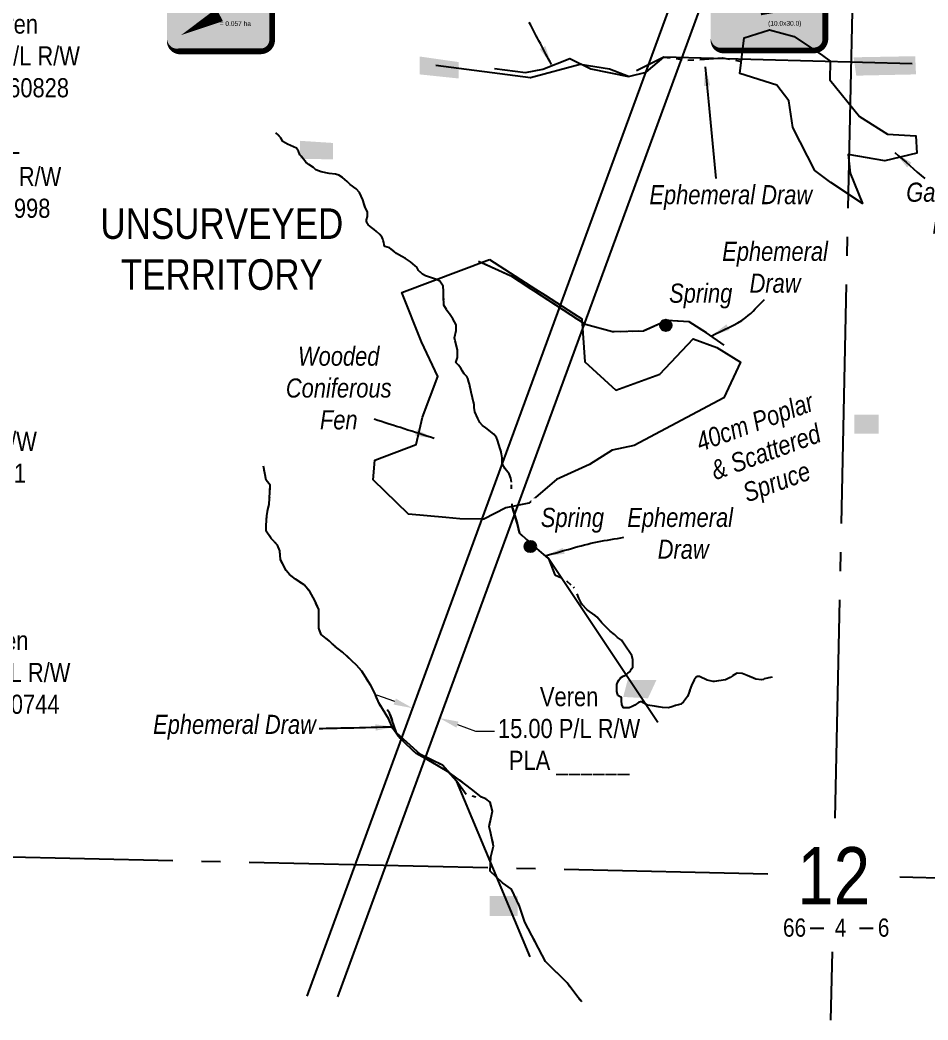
# Model space of a CAD drawing. Extents: x 399452 to 415540, y 6060435 to 6067869.
# Drawn here: x 405098 to 405573, y 6062086 to 6062610 of the extents above; entities that cross this region are included whole.
import ezdxf
from ezdxf.enums import TextEntityAlignment as Align

# ---------------------------------------------------------------- set-up
doc = ezdxf.new("R2018")
doc.units = 0
doc.header["$LTSCALE"] = 5
doc.header["$PDSIZE"] = 0.5
for name, pattern in [('foc-QUARTERLINE', [33, 25, -3, 2, -3]), ('foc-TOPO-ephemeral', [6.25, 3.125, -0.625, 0.625, -0.625, 0.625, -0.625]), ('foc-WHEELTRACKS', [2, 0.4, -1.6])]:
    doc.linetypes.add(name, pattern=pattern)
doc.layers.get('Defpoints').update_dxf_attribs({"color": 9})
for name, color, linetype in [('10', 1, 'Continuous'), ('9', 3, 'Continuous'), ('AS-UNDERLAY-H', 141, 'Continuous'), ('C-RW', 13, 'Continuous'), ('L-QSEC', 8, 'foc-QUARTERLINE'), ('L-SECLBL', 7, 'Continuous'), ('L-UNS-T', 3, 'Continuous'), ('P-TEMP-BLOCKS', 250, 'Continuous'), ('T-BUSH-T', 110, 'Continuous'), ('T-CREEK', 160, 'Continuous'), ('T-DRAW', 143, 'foc-TOPO-ephemeral'), ('T-WATER', 160, 'Continuous'), ('T-WATER-P3', 160, 'foc-WHEELTRACKS'), ('T-WATER-T', 170, 'Continuous'), ('WETLAND', 143, 'Continuous'), ('WETLAND-T', 146, 'Continuous')]:
    doc.layers.add(name, color=color, linetype=linetype)
doc.layers.add('C-RW-T', color=13, linetype='Continuous', lineweight=9)
doc.layers.add('F-RW-T', color=190, linetype='Continuous', lineweight=9)
doc.styles.add('80CG', font='ARIALN.TTF', dxfattribs={"height": 10})
doc.styles.add('80L', font='ARIALN.TTF', dxfattribs={"height": 10})
doc.styles.add('80LS', font='ARIALNI.TTF', dxfattribs={"height": 10})
doc.styles.add('foc-LtypeFont', font='ARIALN.TTF', dxfattribs={"height": 7.35})
doc.styles.add('SIMPLEX', font='ARIALN.TTF')
doc.styles.get("Standard").update_dxf_attribs({"font": 'ARIALN.TTF'})
doc.linetypes.add('foc-TOPO-flowdirection-NOLINE', pattern='A,0,[">",foc-LtypeFont,S=0.3,R=0,X=0,Y=-0.945],-20,[">",foc-LtypeFont,S=0.3,R=0,X=0,Y=-0.945],0', length=20)
doc.dimstyles.new('Compass 5 000', dxfattribs={"dimscale": 5, "dimtxt": 9, "dimasz": 2, "dimexe": 0.2, "dimexo": 0.0625, "dimgap": 0.5, "dimtad": 0, "dimtih": 1, "dimtoh": 1, "dimzin": 0, "dimdsep": 46, "dimtxsty": '80CG', "dimcen": 0.1, "dimse1": 1, "dimse2": 1, "dimclrd": 256, "dimclrt": 256, "dimaunit": 1, "dimadec": 4, "dimazin": 0, "dimtfac": 0.06, "dimtofl": 0, "dimtmove": 0, "dimatfit": 1, "dimfxl": 0.2, "dimtolj": 1, "dimtzin": 0, "dimlwd": -1, "dimarcsym": 0})

# ---------------------------------------------------------------- blocks, each defined once
blk = doc.blocks.new('L-SECLBL')
at = {"layer": '9', "color": 7}
for p, q in [((-5.08, -27.83), (-12.29, -27.83)), ((20.7, -27.83), (13.5, -27.83))]:
    blk.add_line(p, q, dxfattribs=at)
at = {"layer": '10', "color": 2, "style": 'SIMPLEX'}
blk.add_attdef('SEC', text='', height=30, dxfattribs=at).set_placement((0, 0), align=Align.MIDDLE)
at = {"layer": '10', "color": 5, "style": '80L'}
blk.add_attdef('TWP', text='', height=9.5, dxfattribs=at).set_placement((-14.43, -27.37), align=Align.MIDDLE_RIGHT)
blk.add_attdef('RGE', text='', height=9.5, dxfattribs=at).set_placement((3.62, -27.37), align=Align.MIDDLE_CENTER)
blk.add_attdef('MER', text='', height=9.5, dxfattribs=at).set_placement((23.17, -27.37), align=Align.MIDDLE_LEFT)
blk = doc.blocks.new('*D67')
at = {"layer": 'C-RW-T', "transparency": 16777216}
for p, q in [((404967.42, 6062611.4), (404957.79, 6062614.07)), ((405005.98, 6062600.72), (405042.14, 6062590.7)), ((405042.14, 6062590.7), (405052.14, 6062590.7))]:
    blk.add_line(p, q, dxfattribs=at)
for points in [[(404967.87, 6062613), (404966.98, 6062609.79), (404977.06, 6062608.73)], [(405006.42, 6062602.32), (405005.53, 6062599.11), (404996.34, 6062603.39)]]:
    blk.add_solid(points, dxfattribs=at)
at = {"layer": 'Defpoints', "color": 0, "transparency": 16777216}
for p in [(405013.55, 6062740.43), (405032.83, 6062735.09), (404996.34, 6062603.39)]:
    blk.add_point(p, dxfattribs=at)
at = {"layer": 'C-RW-T', "transparency": 16777216, "insert": (405091.68, 6062590.7), "char_height": 10, "attachment_point": 5, "style": '80CG'}
blk.add_mtext('\\A1;Veren\\P20.00 P/L R/W\\PPLA 160828', dxfattribs=at)
blk = doc.blocks.new('*D83')
at = {"layer": 'C-RW-T', "transparency": 16777216}
for p, q in [((405293.81, 6062252.77), (405284.43, 6062256.22)), ((405326.67, 6062240.72), (405336.06, 6062237.27)), ((405336.06, 6062237.27), (405346.06, 6062237.27))]:
    blk.add_line(p, q, dxfattribs=at)
for points in [[(405294.39, 6062254.34), (405293.24, 6062251.21), (405303.2, 6062249.33)], [(405327.24, 6062242.28), (405326.09, 6062239.16), (405317.28, 6062244.16)]]:
    blk.add_solid(points, dxfattribs=at)
at = {"layer": 'Defpoints', "color": 0, "transparency": 16777216}
for p in [(405321.81, 6062300.04), (405335.89, 6062294.88), (405317.28, 6062244.16)]:
    blk.add_point(p, dxfattribs=at)
at = {"layer": 'C-RW-T', "transparency": 16777216, "insert": (405385.14, 6062237.27), "char_height": 10, "attachment_point": 5, "style": '80CG'}
blk.add_mtext('\\A1;Veren\\P15.00 P/L R/W\\PPLA ______', dxfattribs=at)
blk = doc.blocks.new('*D99')
at = {"layer": 'Defpoints', "color": 0, "transparency": 16777216}
for p in [(404993.83, 6062538.18), (405013.09, 6062532.84), (405013.13, 6062532.96)]:
    blk.add_point(p, dxfattribs=at)
at = {"layer": 'F-RW-T', "transparency": 16777216}
for p, q in [((404984.22, 6062540.97), (404974.59, 6062543.64)), ((405022.76, 6062530.29), (405032.4, 6062527.62)), ((405032.4, 6062527.62), (405042.4, 6062527.62))]:
    blk.add_line(p, q, dxfattribs=at)
for points in [[(404984.67, 6062542.58), (404983.78, 6062539.36), (404993.86, 6062538.3)], [(405023.21, 6062531.9), (405022.32, 6062528.69), (405013.13, 6062532.96)]]:
    blk.add_solid(points, dxfattribs=at)
at = {"layer": 'F-RW-T', "transparency": 16777216, "insert": (405081.94, 6062527.62), "char_height": 10, "attachment_point": 5, "style": '80CG'}
blk.add_mtext('\\A1;CNRL\\P20.00 P/L R/W\\PPLA 240998', dxfattribs=at)
blk = doc.blocks.new('*D101')
at = {"layer": 'C-RW-T', "transparency": 16777216}
for p, q in [((404961.02, 6062376.5), (405029.6, 6062388.94)), ((404921.68, 6062369.37), (404911.84, 6062367.59))]:
    blk.add_line(p, q, dxfattribs=at)
for points in [[(404960.72, 6062378.14), (404961.32, 6062374.86), (404951.18, 6062374.72)], [(404921.38, 6062371.01), (404921.98, 6062367.73), (404931.52, 6062371.16)]]:
    blk.add_solid(points, dxfattribs=at)
at = {"layer": 'Defpoints', "color": 0, "transparency": 16777216}
for p in [(404951.18, 6062374.72), (404966.71, 6062289.04), (404947.05, 6062285.47)]:
    blk.add_point(p, dxfattribs=at)
at = {"layer": 'C-RW-T', "transparency": 16777216, "insert": (405069.14, 6062388.94), "char_height": 10, "attachment_point": 5, "style": '80CG'}
blk.add_mtext('\\A1;Veren\\P20.00 P/L R/W\\PPLA 170041', dxfattribs=at)
blk = doc.blocks.new('*D121')
at = {"layer": 'C-RW', "transparency": 16777216}
for p, q in [((405002.5, 6062259.64), (405047.17, 6062267.98)), ((404963.19, 6062252.29), (404953.36, 6062250.46))]:
    blk.add_line(p, q, dxfattribs=at)
for points in [[(405002.19, 6062261.27), (405002.81, 6062258), (404992.67, 6062257.8)], [(404962.88, 6062253.93), (404963.49, 6062250.66), (404973.02, 6062254.13)]]:
    blk.add_solid(points, dxfattribs=at)
at = {"layer": 'Defpoints', "color": 0, "transparency": 16777216}
for p in [(404992.67, 6062257.8), (404981.53, 6062208.57), (405001.18, 6062212.24)]:
    blk.add_point(p, dxfattribs=at)
at = {"layer": 'C-RW', "transparency": 16777216, "insert": (405086.7, 6062267.98), "char_height": 10, "attachment_point": 5, "style": '80CG'}
blk.add_mtext('\\A1;Veren\\P20.00 P/L R/W\\PPLA 220744', dxfattribs=at)
blk = doc.blocks.new('*U167')
at = {"true_color": 0xff8aff}
h = blk.add_hatch(color=211, dxfattribs=at)
edge = h.paths.add_edge_path()
edge.add_line((-24, -19.08), (24, -19.08))
edge.add_arc((24, -13.08), 6, 270, 360)
edge.add_line((30, -13.08), (30, 12.5))
edge.add_arc((24, 12.5), 6, 0, 90)
edge.add_line((24, 18.5), (-24, 18.5))
edge.add_arc((-24, 12.5), 6, 90, 180)
edge.add_line((-30, 12.5), (-30, -13.08))
edge.add_arc((-24, -13.08), 6, 180, 270)
at = {"flags": 128}
blk.add_lwpolyline([(-13.72, 75.8, 0, 7.5, 0), (0, 0, 0, 0, 0)], format="xyseb", dxfattribs=at)
at = {"color": 250, "flags": 128}
blk.add_lwpolyline([(-24, -19.08, 3, 3, 0), (24, -19.08, 3, 3, 0.414214), (30, -13.08, 3, 3, 0), (30, 12.5, 3, 0, 0.414214), (24, 18.5, 0, 0, 0), (-24, 18.5, 0, 0, 0.414214), (-30, 12.5, 0, 0, 0), (-30, -13.08, 0, 3, 0.414214)], format="xyseb", close=True, dxfattribs=at)
at = {"color": 250, "lineweight": 30, "flags": 104}
blk.add_attdef('TEMP_AREA_W1', text='', height=12, dxfattribs=at).set_placement((0, 8.26), align=Align.MIDDLE_CENTER)
blk.add_attdef('ENTER_TEXT', text='', height=9, dxfattribs=at).set_placement((0.01, -3.62), align=Align.TOP_CENTER)
blk = doc.blocks.new('*U114')
at = {"true_color": 0xff8aff}
h = blk.add_hatch(color=211, dxfattribs=at)
edge = h.paths.add_edge_path()
edge.add_line((-21.5, -19.08), (21.5, -19.08))
edge.add_arc((21.5, -13.08), 6, 270, 360)
edge.add_line((27.5, -13.08), (27.5, 12.5))
edge.add_arc((21.5, 12.5), 6, 0, 90)
edge.add_line((21.5, 18.5), (-21.5, 18.5))
edge.add_arc((-21.5, 12.5), 6, 90, 180)
edge.add_line((-27.5, 12.5), (-27.5, -13.08))
edge.add_arc((-21.5, -13.08), 6, 180, 270)
at = {"color": 250, "flags": 128}
blk.add_lwpolyline([(-21.5, -19.08, 3, 3, 0), (21.5, -19.08, 3, 3, 0.414214), (27.5, -13.08, 3, 3, 0), (27.5, 12.5, 3, 0, 0.414214), (21.5, 18.5, 0, 0, 0), (-21.5, 18.5, 0, 0, 0.414214), (-27.5, 12.5, 0, 0, 0), (-27.5, -13.08, 0, 3, 0.414214)], format="xyseb", close=True, dxfattribs=at)
at = {"flags": 128}
blk.add_lwpolyline([(-20.25, -10.64, 0, 7.5, 0), (0, 0, 0, 0, 0)], format="xyseb", dxfattribs=at)
at = {"color": 250, "lineweight": 30, "flags": 104}
blk.add_attdef('TEMP_AREA_W1', text='', height=12, dxfattribs=at).set_placement((0, 8.26), align=Align.MIDDLE_CENTER)
blk.add_attdef('ENTER_TEXT', text='', height=9, dxfattribs=at).set_placement((0.01, -3.62), align=Align.TOP_CENTER)

msp = doc.modelspace()

# ---------------------------------------------------------------- hatches: boundary and pattern name
at = {"layer": 'AS-UNDERLAY-H'}
h = msp.add_hatch(color=256, dxfattribs=at)
h.dxf.hatch_style = 1
h.paths.add_polyline_path([(405306.918, 6062590.458), (405327.238, 6062587.556), (405327.238, 6062578.953), (405306.918, 6062581.075)])
h = msp.add_hatch(color=256, dxfattribs=at)
h.dxf.hatch_style = 1
h.paths.add_polyline_path([(405534.144, 6062590.029), (405566.423, 6062590.612), (405566.829, 6062581.091), (405535.546, 6062580.433)])
h = msp.add_hatch(color=256, dxfattribs=at)
h.dxf.hatch_style = 1
h.paths.add_polyline_path([(405244.198, 6062546.32), (405261.464, 6062545.198), (405261.464, 6062536.596), (405244.198, 6062536.937)])
h = msp.add_hatch(color=256, dxfattribs=at)
h.dxf.hatch_style = 1
h.paths.add_polyline_path([(405534.569, 6062402.968), (405547.23, 6062402.968), (405547.23, 6062393.114), (405534.569, 6062393.114)])
h = msp.add_hatch(color=256, dxfattribs=at)
h.dxf.hatch_style = 1
h.paths.add_polyline_path([(405415.793, 6062264.052), (405430.878, 6062264.052), (405426.442, 6062254.493), (405413.493, 6062255.221)])
h = msp.add_hatch(color=256, dxfattribs=at)
h.dxf.hatch_style = 1
h.paths.add_polyline_path([(405343.499, 6062151.036), (405358.206, 6062151.036), (405358.206, 6062140.607), (405343.499, 6062140.607)])
at = {"layer": 'WETLAND'}
h = msp.add_hatch(color=256, dxfattribs=at)
h.dxf.hatch_style = 1
edge = h.paths.add_edge_path()
edge.add_arc((405435.808, 6062449.756), 3, 0, 360)
h = msp.add_hatch(color=256, dxfattribs=at)
h.dxf.hatch_style = 1
edge = h.paths.add_edge_path()
edge.add_arc((405364.843, 6062333.954), 3, 0, 360)

# ---------------------------------------------------------------- linework, layer by layer
at = {"layer": 'L-QSEC'}
for p, q in [((405540.81, 6062965.938), (405524.327, 6062191.802)), ((404722.726, 6062179.837), (405489.198, 6062162.604)), ((405558.432, 6062161.048), (406324.668, 6062143.82)), ((405522.865, 6062121.846), (405522.119, 6062086.108))]:
    msp.add_line(p, q, dxfattribs=at)
at = {"layer": 'T-CREEK', "linetype": 'foc-TOPO-flowdirection-NOLINE', "flags": 128}
for points in [[(405354.9, 6062367.554), (405354.708, 6062369.673), (405353.744, 6062371.984), (405351.624, 6062374.681), (405350.082, 6062377.378), (405350.082, 6062380.46), (405349.504, 6062383.542), (405349.118, 6062385.084), (405347.576, 6062389.707), (405347.191, 6062391.055), (405345.649, 6062392.789), (405341.602, 6062396.064), (405339.867, 6062397.22), (405338.325, 6062398.953), (405337.361, 6062400.88), (405335.819, 6062404.54), (405335.434, 6062406.659), (405335.434, 6062408.2), (405334.47, 6062411.86), (405333.892, 6062414.75), (405333.121, 6062418.024), (405332.928, 6062418.988), (405332.543, 6062419.951), (405332.157, 6062421.877), (405331.579, 6062423.033), (405330.23, 6062424.381), (405329.259, 6062425.671), (405328.46, 6062427.267), (405327.128, 6062428.81), (405325.797, 6062430.353), (405326.744, 6062432.929), (405326.744, 6062434.855), (405326.744, 6062436.974), (405325.395, 6062441.597), (405325.202, 6062443.138), (405325.973, 6062446.991), (405325.973, 6062450.073), (405324.239, 6062453.155), (405322.89, 6062455.274), (405321.348, 6062457.393), (405320.962, 6062457.971), (405319.613, 6062460.283), (405319.42, 6062464.906), (405319.42, 6062467.603), (405319.228, 6062470.3), (405317.493, 6062472.804), (405315.18, 6062473.96), (405309.976, 6062475.694), (405308.434, 6062476.464), (405306.314, 6062478.391), (405305.35, 6062480.125), (405304.58, 6062480.895), (405302.074, 6062483.014), (405299.376, 6062484.748), (405297.448, 6062485.711), (405294.75, 6062487.252), (405293.594, 6062488.408), (405291.089, 6062490.244), (405288.675, 6062491.017), (405288.282, 6062491.913), (405288.282, 6062492.122), (405288.102, 6062493.08), (405287.802, 6062494.218), (405287.533, 6062494.847), (405287.173, 6062495.775), (405286.095, 6062497.242), (405284.327, 6062498.919), (405283.009, 6062499.937), (405281.601, 6062500.925), (405279.978, 6062502.323), (405279.116, 6062503.308), (405278.993, 6062504.908), (405279.609, 6062506.631), (405279.486, 6062509.216), (405278.377, 6062511.432), (405277.022, 6062515.371), (405275.298, 6062519.187), (405273.697, 6062521.157), (405270.495, 6062523.373), (405268.894, 6062524.973), (405266.43, 6062527.189), (405264.583, 6062528.42), (405262.736, 6062528.789), (405259.533, 6062529.281), (405255.346, 6062530.143), (405252.513, 6062531.128), (405251.282, 6062532.359), (405248.818, 6062533.836), (405247.34, 6062535.19), (405244.727, 6062538.301), (405244.111, 6062538.917), (405243.495, 6062540.887), (405242.386, 6062542.487), (405237.706, 6062544.579), (405235.12, 6062545.934), (405234.135, 6062547.903), (405232.78, 6062549.38), (405231.548, 6062550.488)], [(405491.554, 6062265.52), (405487.376, 6062264.761), (405486.996, 6062264.381), (405485.857, 6062264.192), (405483.008, 6062264.571), (405478.45, 6062266.469), (405475.792, 6062267.418), (405473.133, 6062267.608), (405471.614, 6062266.849), (405469.525, 6062265.33), (405467.056, 6062264.192), (405461.359, 6062263.243), (405460.599, 6062263.243), (405457.371, 6062264.002), (405453.383, 6062265.9), (405452.433, 6062265.9), (405451.673, 6062265.52), (405450.724, 6062264.192), (405449.205, 6062261.155), (405448.445, 6062258.877), (405447.875, 6062257.169), (405447.116, 6062255.46), (405445.027, 6062252.613), (405443.697, 6062251.474), (405440.849, 6062250.715), (405438.95, 6062249.956), (405437.24, 6062249.576), (405434.012, 6062249.766), (405429.834, 6062250.336), (405426.226, 6062250.905), (405423.187, 6062252.613), (405422.618, 6062252.613), (405421.478, 6062252.234), (405419.579, 6062250.905), (405418.25, 6062250.146), (405416.54, 6062249.576), (405413.692, 6062249.576), (405412.742, 6062251.095), (405412.552, 6062253.373), (405412.552, 6062254.891), (405410.653, 6062256.03), (405410.463, 6062256.789), (405410.084, 6062258.118), (405410.084, 6062259.636), (405410.084, 6062260.585), (405410.084, 6062261.724), (405410.653, 6062263.053), (405411.223, 6062264.002), (405411.983, 6062265.141), (405413.502, 6062266.09), (405414.831, 6062266.659), (405415.971, 6062267.608), (405417.11, 6062268.557), (405417.87, 6062269.886), (405418.44, 6062270.835), (405418.44, 6062271.404), (405418.44, 6062274.631), (405418.06, 6062276.909), (405416.92, 6062278.427), (405415.021, 6062281.274), (405412.552, 6062284.881), (405410.463, 6062286.399), (405408.944, 6062287.918), (405406.665, 6062289.626), (405402.342, 6062294.075), (405399.837, 6062296.965), (405398.873, 6062297.928), (405394.633, 6062300.818), (405391.742, 6062303.707), (405390.2, 6062306.982), (405389.429, 6062309.101)]]:
    msp.add_lwpolyline(points, dxfattribs=at)
at = {"layer": 'T-DRAW', "linetype": 'foc-TOPO-flowdirection-NOLINE', "flags": 128}
for points in [[(405564.75, 6062586.653), (405434.776, 6062590.181), (405420.361, 6062582.951)], [(405466.369, 6062439.432), (405457.023, 6062445.764), (405448.018, 6062451.652), (405436.556, 6062452.223), (405424.026, 6062446.657), (405407.955, 6062446.298), (405393.727, 6062450.085), (405355.201, 6062475.21), (405337.732, 6062483.066)], [(405431.622, 6062241.816), (405374.341, 6062327.683), (405368.221, 6062332.976), (405359.085, 6062340.911), (405357.946, 6062346.144), (405355.435, 6062354.216)], [(405364.779, 6062119.242), (405326.331, 6062211.006), (405318.787, 6062219.539), (405307.245, 6062225.083), (405294.788, 6062236.445), (405291.144, 6062246.979)]]:
    msp.add_lwpolyline(points, dxfattribs=at)
at = {"layer": 'T-DRAW', "flags": 128}
for points in [[(405425.438, 6062582.178), (405434.776, 6062590.181), (405447.353, 6062588.541), (405465.552, 6062589.791), (405475.49, 6062587.885)], [(405466.369, 6062439.432), (405457.023, 6062445.764), (405448.018, 6062451.652), (405436.556, 6062452.223), (405424.026, 6062446.657), (405407.955, 6062446.298), (405393.727, 6062450.085), (405355.201, 6062475.21), (405337.732, 6062483.066)], [(405355.435, 6062354.216), (405357.946, 6062346.144), (405359.085, 6062340.911), (405368.221, 6062332.976), (405374.341, 6062327.683), (405377.706, 6062319.21), (405382.865, 6062316.795), (405387.485, 6062312.667)], [(405331.242, 6062204.209), (405326.331, 6062211.006), (405318.787, 6062219.539), (405307.245, 6062225.083), (405294.788, 6062236.445), (405291.144, 6062246.979)]]:
    msp.add_lwpolyline(points, dxfattribs=at)
at = {"layer": 'T-WATER', "linetype": 'foc-TOPO-flowdirection-NOLINE', "flags": 128}
msp.add_lwpolyline([(405416.317, 6062580.023), (405406.314, 6062583.749), (405390.987, 6062586.286), (405364.914, 6062579.225), (405315.277, 6062585.824)], dxfattribs=at)
at = {"layer": 'T-WATER', "flags": 128}
msp.add_lwpolyline([(405346.111, 6062584.148), (405362.309, 6062581.995), (405371.4, 6062583.835), (405385.566, 6062589.453), (405396.539, 6062584.022), (405416.317, 6062580.023), (405425.438, 6062582.178)], dxfattribs=at)
at = {"layer": 'T-WATER-P3', "flags": 128}
for points in [[(405355.435, 6062354.216), (405354.9, 6062367.554), (405354.708, 6062369.673), (405353.744, 6062371.984), (405351.624, 6062374.681), (405350.082, 6062377.378), (405350.082, 6062380.46), (405349.504, 6062383.542), (405349.118, 6062385.084), (405347.576, 6062389.707), (405347.191, 6062391.055), (405345.649, 6062392.789), (405341.602, 6062396.064), (405339.867, 6062397.22), (405338.325, 6062398.953), (405337.361, 6062400.88), (405335.819, 6062404.54), (405335.434, 6062406.659), (405335.434, 6062408.2), (405334.47, 6062411.86), (405333.892, 6062414.75), (405333.121, 6062418.024), (405332.928, 6062418.988), (405332.543, 6062419.951), (405332.157, 6062421.877), (405331.579, 6062423.033), (405330.23, 6062424.381), (405329.259, 6062425.671), (405328.46, 6062427.267), (405327.128, 6062428.81), (405325.797, 6062430.353), (405326.744, 6062432.929), (405326.744, 6062434.855), (405326.744, 6062436.974), (405325.395, 6062441.597), (405325.202, 6062443.138), (405325.973, 6062446.991), (405325.973, 6062450.073), (405324.239, 6062453.155), (405322.89, 6062455.274), (405321.348, 6062457.393), (405320.962, 6062457.971), (405319.613, 6062460.283), (405319.42, 6062464.906), (405319.42, 6062467.603), (405319.228, 6062470.3), (405317.493, 6062472.804), (405315.18, 6062473.96), (405309.976, 6062475.694), (405308.434, 6062476.464), (405306.314, 6062478.391), (405305.35, 6062480.125), (405304.58, 6062480.895), (405302.074, 6062483.014), (405299.376, 6062484.748), (405297.448, 6062485.711), (405294.75, 6062487.252), (405293.594, 6062488.408), (405291.089, 6062490.244), (405288.675, 6062491.017), (405288.282, 6062491.913), (405288.282, 6062492.122), (405288.102, 6062493.08), (405287.802, 6062494.218), (405287.533, 6062494.847), (405287.173, 6062495.775), (405286.095, 6062497.242), (405284.327, 6062498.919), (405283.009, 6062499.937), (405281.601, 6062500.925), (405279.978, 6062502.323), (405279.116, 6062503.308), (405278.993, 6062504.908), (405279.609, 6062506.631), (405279.486, 6062509.216), (405278.377, 6062511.432), (405277.022, 6062515.371), (405275.298, 6062519.187), (405273.697, 6062521.157), (405270.495, 6062523.373), (405268.894, 6062524.973), (405266.43, 6062527.189), (405264.583, 6062528.42), (405262.736, 6062528.789), (405259.533, 6062529.281), (405255.346, 6062530.143), (405252.513, 6062531.128), (405251.282, 6062532.359), (405248.818, 6062533.836), (405247.34, 6062535.19), (405244.727, 6062538.301), (405244.111, 6062538.917), (405243.495, 6062540.887), (405242.386, 6062542.487), (405237.706, 6062544.579), (405235.12, 6062545.934), (405234.135, 6062547.903), (405232.78, 6062549.38), (405231.548, 6062550.488)], [(405291.144, 6062246.979), (405284.471, 6062254.388), (405283.352, 6062257.105), (405281.279, 6062261.248), (405276.542, 6062268.646), (405273.877, 6062271.902), (405266.475, 6062278.708), (405262.626, 6062281.668), (405259.665, 6062284.331), (405255.224, 6062287.882), (405254.039, 6062291.137), (405254.039, 6062297.648), (405254.039, 6062300.903), (405251.967, 6062305.638), (405249.302, 6062310.373), (405246.341, 6062313.925), (405241.9, 6062316.884), (405238.643, 6062319.251), (405236.866, 6062321.323), (405233.905, 6062327.242), (405233.609, 6062331.681), (405232.425, 6062334.64), (405229.168, 6062338.191), (405226.503, 6062342.038), (405226.503, 6062344.998), (405226.799, 6062350.029), (405227.391, 6062353.284), (405227.983, 6062355.947), (405228.279, 6062359.203), (405228.575, 6062366.009), (405226.503, 6062368.673), (405225.022, 6062376.071)], [(405491.554, 6062265.52), (405487.376, 6062264.761), (405486.996, 6062264.381), (405485.857, 6062264.192), (405483.008, 6062264.571), (405478.45, 6062266.469), (405475.792, 6062267.418), (405473.133, 6062267.608), (405471.614, 6062266.849), (405469.525, 6062265.33), (405467.056, 6062264.192), (405461.359, 6062263.243), (405460.599, 6062263.243), (405457.371, 6062264.002), (405453.383, 6062265.9), (405452.433, 6062265.9), (405451.673, 6062265.52), (405450.724, 6062264.192), (405449.205, 6062261.155), (405448.445, 6062258.877), (405447.875, 6062257.169), (405447.116, 6062255.46), (405445.027, 6062252.613), (405443.697, 6062251.474), (405440.849, 6062250.715), (405438.95, 6062249.956), (405437.24, 6062249.576), (405434.012, 6062249.766), (405429.834, 6062250.336), (405426.226, 6062250.905), (405423.187, 6062252.613), (405422.618, 6062252.613), (405421.478, 6062252.234), (405419.579, 6062250.905), (405418.25, 6062250.146), (405416.54, 6062249.576), (405413.692, 6062249.576), (405412.742, 6062251.095), (405412.552, 6062253.373), (405412.552, 6062254.891), (405410.653, 6062256.03), (405410.463, 6062256.789), (405410.084, 6062258.118), (405410.084, 6062259.636), (405410.084, 6062260.585), (405410.084, 6062261.724), (405410.653, 6062263.053), (405411.223, 6062264.002), (405411.983, 6062265.141), (405413.502, 6062266.09), (405414.831, 6062266.659), (405415.971, 6062267.608), (405417.11, 6062268.557), (405417.87, 6062269.886), (405418.44, 6062270.835), (405418.44, 6062271.404), (405418.44, 6062274.631), (405418.06, 6062276.909), (405416.92, 6062278.427), (405415.021, 6062281.274), (405412.552, 6062284.881), (405410.463, 6062286.399), (405408.944, 6062287.918), (405406.665, 6062289.626), (405402.342, 6062294.075), (405399.837, 6062296.965), (405398.873, 6062297.928), (405394.633, 6062300.818), (405391.742, 6062303.707), (405390.2, 6062306.982), (405389.429, 6062309.101), (405387.485, 6062312.667)], [(405391.794, 6062095.586), (405389.667, 6062097.995), (405384.045, 6062105.488), (405372.8, 6062116.726), (405362.024, 6062137.33), (405359.213, 6062145.759), (405354.996, 6062154.657), (405350.311, 6062157.935), (405343.752, 6062164.022), (405344.221, 6062171.515), (405345.626, 6062177.134), (405344.221, 6062183.69), (405343.284, 6062187.436), (405345.1, 6062195.506), (405343.712, 6062200.13), (405342.457, 6062201.121), (405331.242, 6062204.209)]]:
    msp.add_lwpolyline(points, dxfattribs=at)
at = {"layer": 'WETLAND', "flags": 128}
for points in [[(405522.249, 6062524.571), (405513.873, 6062530.739), (405502.366, 6062553.265), (405500.172, 6062567.2), (405493.879, 6062575.367), (405474.537, 6062581.614), (405476.914, 6062600.214), (405490.027, 6062604.404), (405503.079, 6062600.957), (405517.828, 6062590.968), (405521.958, 6062588.094), (405521.753, 6062578.278), (405537.161, 6062559.107), (405551.882, 6062549.871), (405566.775, 6062548.866), (405567.185, 6062539.929), (405550.497, 6062535.912), (405531.274, 6062539.091), (405532.264, 6062529.349), (405538.868, 6062513.55), (405522.249, 6062524.571)], [(405343.384, 6062484.191), (405367.613, 6062468.661), (405372.612, 6062465.457), (405387.516, 6062455.904), (405391.842, 6062453.131), (405393.442, 6062430.63), (405409.698, 6062415.828), (405432.649, 6062424.128), (405450.168, 6062442.632), (405462.515, 6062438.2), (405474.94, 6062430.413), (405466.197, 6062411.821), (405419.175, 6062386.776), (405407.757, 6062384.451), (405395.814, 6062376.953), (405378.564, 6062369.041), (405364.13, 6062356.593), (405351.975, 6062354.152), (405340.534, 6062348.329), (405339.587, 6062348.34), (405327.907, 6062348.474), (405320.627, 6062349.117), (405300.992, 6062350.853), (405282.572, 6062368.801), (405283.387, 6062379.203), (405305.039, 6062387.383), (405308.32, 6062401.603), (405316.387, 6062422.978), (405307.778, 6062441.094), (405297.584, 6062466.965), (405343.384, 6062484.191)]]:
    msp.add_lwpolyline(points, close=True, dxfattribs=at)
at = {"layer": 'WETLAND'}
for centre in [(405435.808, 6062449.756), (405364.843, 6062333.954)]:
    msp.add_circle(centre, 3, dxfattribs=at)

# ---------------------------------------------------------------- block references
at = {"layer": 'L-SECLBL', "xscale": 0.9995923199999817, "yscale": 0.9995923199999817, "zscale": 0.9995923199999817}
msp.add_blockref('L-SECLBL', (405523.701, 6062161.829), dxfattribs=at).add_auto_attribs({'SEC': '12', 'TWP': '66', 'RGE': '4', 'MER': '6'})
at = {"layer": 'P-TEMP-BLOCKS'}
ref = msp.add_blockref('*U167', (405489.358, 6062612.712), dxfattribs=at)
lines = msp.add_mtext('W9', dxfattribs={"layer": '0', "color": 250, "insert": (405489.358, 6062620.977), "char_height": 2.5, "attachment_point": 1})
ref.add_attrib('TEMP_AREA_W1', '', (405489.358, 6062620.977), dxfattribs={"flags": 104}).embed_mtext(lines)
lines = msp.add_mtext('(10.0x30.0)', dxfattribs={"layer": '0', "color": 250, "insert": (405489.364, 6062609.088), "char_height": 2.5, "attachment_point": 1})
ref.add_attrib('ENTER_TEXT', '', (405489.364, 6062609.088), dxfattribs={"flags": 104}).embed_mtext(lines)
ref = msp.add_blockref('*U114', (405202.114, 6062612.243), dxfattribs=at)
lines = msp.add_mtext('W13', dxfattribs={"layer": '0', "color": 250, "insert": (405202.654, 6062620.671), "char_height": 2.5, "attachment_point": 1})
ref.add_attrib('TEMP_AREA_W1', '', (405202.654, 6062620.671), dxfattribs={"flags": 104}).embed_mtext(lines)
lines = msp.add_mtext('= 0.057 ha', dxfattribs={"layer": '0', "color": 250, "insert": (405202.114, 6062608.926), "char_height": 2.5, "attachment_point": 1})
ref.add_attrib('ENTER_TEXT', '', (405202.114, 6062608.926), dxfattribs={"flags": 104}).embed_mtext(lines)

# ---------------------------------------------------------------- texts
at = {"layer": 'L-UNS-T', "color": 3, "insert": (405203.272, 6062489.538), "char_height": 15.99348, "attachment_point": 5, "style": '80L'}
msp.add_mtext_dynamic_manual_height_columns('\\pxqc;UNSURVEYED TERRITORY', width=126.31028, gutter_width=47.461, heights=[0], dxfattribs=at)
at = {"layer": 'T-BUSH-T', "insert": (405480.695, 6062403.897), "char_height": 9.99592, "width": 68.42918, "attachment_point": 2, "rotation": 20, "style": '80LS'}
msp.add_mtext('40cm Poplar\\P& Scattered Spruce', dxfattribs=at)
at = {"layer": 'T-WATER-T', "char_height": 9.99592, "attachment_point": 1, "style": '80L'}
for s, width, insert in [('\\pxqc;{\\fArial Narrow|b0|i1|c0|p34;Ephemeral\\P Draw}', 55.93413, (405415.34, 6062354.185)), ('\\pxqc;{\\fArial Narrow|b0|i1|c0|p34;Ephemeral Draw}', 85.95728, (405166.91, 6062245.856))]:
    msp.add_mtext_dynamic_manual_height_columns(s, width=width, gutter_width=49.986, heights=[0], dxfattribs=dict(at, insert=insert))
at = {"layer": 'WETLAND-T', "insert": (405561.398, 6062524.433), "char_height": 9.99589, "attachment_point": 1, "style": '80L'}
msp.add_mtext_dynamic_manual_height_columns('\\pxqc;{\\fArial Narrow|b0|i1|c0|p34;Garaminoid Marsh}', width=59.85029, gutter_width=49.979, heights=[0], dxfattribs=at)
at = {"layer": 'WETLAND-T', "insert": (405264.478, 6062438.591), "char_height": 9.99592, "width": 37.79073, "attachment_point": 2, "rotation": 0.02477, "style": '80L'}
msp.add_mtext('{\\fArial Narrow|b0|i1|c0|p34;Wooded Coniferous Fen}', dxfattribs=at)

# ---------------------------------------------------------------- dimensions: what is measured, and where the dimension line sits
at = {"layer": 'C-RW'}
dim = msp.add_linear_dim(base=(404992.67, 6062257.8), p1=(404981.527, 6062208.571), p2=(405001.179, 6062212.242), angle=10.57995, text='Veren\\P20.00 P/L R/W\\PPLA 220744', dimstyle='Compass 5 000', dxfattribs=at)
dim.commit()
dim.dimension.update_dxf_attribs({"geometry": '*D121', "text_midpoint": (405086.705, 6062267.98), "dimtype": 161})
at = {"layer": 'C-RW-T'}
dim = msp.add_linear_dim(base=(404996.341, 6062603.387), p1=(405013.547, 6062740.429), p2=(405032.828, 6062735.087), angle=344.51484, text='Veren\\P20.00 P/L R/W\\PPLA 160828', dimstyle='Compass 5 000', override={"dimtxt": 10}, dxfattribs=at)
dim.commit()
dim.dimension.update_dxf_attribs({"geometry": '*D67', "text_midpoint": (405091.675, 6062590.698), "dimtype": 161})
for base, p1, p2, angle, text, picture, middle in [((404951.179, 6062374.72), (404947.052, 6062285.473), (404966.712, 6062289.037), 10.27542, 'Veren\\P20.00 P/L R/W\\PPLA 170041', '*D101', (405069.135, 6062388.937)), ((405317.28, 6062244.164), (405321.809, 6062300.04), (405335.885, 6062294.875), 339.85207, 'Veren\\P15.00 P/L R/W\\PPLA ______', '*D83', (405385.141, 6062237.274))]:
    dim = msp.add_linear_dim(base=base, p1=p1, p2=p2, angle=angle, text=text, dimstyle='Compass 5 000', dxfattribs=at)
    dim.commit()
    dim.dimension.update_dxf_attribs({"geometry": picture, "text_midpoint": middle, "dimtype": 161})
at = {"layer": 'F-RW-T'}
dim = msp.add_linear_dim(base=(405013.127, 6062532.963), p1=(404993.829, 6062538.182), p2=(405013.094, 6062532.844), angle=344.51412, text='CNRL\\P20.00 P/L R/W\\PPLA 240998', dimstyle='Compass 5 000', dxfattribs=at)
dim.commit()
dim.dimension.update_dxf_attribs({"geometry": '*D99', "text_midpoint": (405081.941, 6062527.622), "dimtype": 161})

# ---------------------------------------------------------------- leaders
at = {"layer": 'T-WATER-T', "path_type": 1}
for points in [[(405375.866, 6062586.285), (405364.309, 6062608.201)], [(405456.487, 6062585.1), (405461.919, 6062526.585)], [(405293.742, 6062239.468), (405269.309, 6062238.879), (405254.212, 6062238.528)]]:
    msp.add_leader(points, dimstyle='Compass 5 000', override={"dimgap": 0.5, "dimtad": 0}, dxfattribs=at)
at = {"layer": 'WETLAND-T', "path_type": 1}
for points in [[(405555.766, 6062540.19), (405571.449, 6062526.526)], [(405314.526, 6062390.508), (405282.963, 6062400.602)]]:
    msp.add_leader(points, dimstyle='Compass 5 000', override={"dimgap": 0.5, "dimtad": 0}, dxfattribs=at)

# ---------------------------------------------------------------- next in the draw order: texts
at = {"layer": 'WETLAND-T', "insert": (405437.529, 6062471.57), "char_height": 10, "attachment_point": 1, "style": '80L', "bg_fill": 3, "box_fill_scale": 1.2, "bg_fill_color": 256, "bg_fill_transparency": 0}
msp.add_mtext_dynamic_manual_height_columns('{\\fArial Narrow|b0|i1|c0|p34;Spring}', width=11.56557, gutter_width=49.959, heights=[0], dxfattribs=at)
at = {"layer": 'WETLAND-T', "insert": (405370.33, 6062354.179), "char_height": 10, "attachment_point": 1, "style": '80L', "bg_fill": 2}
msp.add_mtext_dynamic_manual_height_columns('{\\fArial Narrow|b0|i1|c0|p34;Spring}', width=11.56557, gutter_width=49.959, heights=[0], dxfattribs=at)

# ---------------------------------------------------------------- next in the draw order: linework, layer by layer
at = {"layer": 'C-RW'}
msp.add_lwpolyline([(405247.921, 6062098.653), (405467.104, 6062696.053), (406027.874, 6062901.642), (406065.302, 6062936.202), (406080.349, 6062943.728), (406118.772, 6062974.851), (405928.272, 6063209.107), (405927.071, 6063209.553), (405900.67, 6063204.794), (405851.059, 6063171.512), (405809.974, 6063132.103), (405799.595, 6063142.924), (405841.622, 6063183.237), (405894.923, 6063218.993), (405928.445, 6063225.036), (405937.324, 6063221.741), (406139.09, 6062973.631), (406087.783, 6062932.169), (406074.231, 6062924.037), (406035.991, 6062888.648), (405478.788, 6062684.367), (405263.768, 6062098.315)], dxfattribs=at)
at = {"layer": 'T-CREEK', "linetype": 'foc-TOPO-flowdirection-NOLINE', "flags": 128}
msp.add_lwpolyline([(405391.794, 6062095.586), (405389.667, 6062097.995), (405384.045, 6062105.488), (405372.8, 6062116.726), (405362.024, 6062137.33), (405359.213, 6062145.759), (405354.996, 6062154.657), (405350.311, 6062157.935), (405343.752, 6062164.022), (405344.221, 6062171.515), (405345.626, 6062177.134), (405344.221, 6062183.69), (405343.284, 6062187.436), (405345.1, 6062195.506), (405343.712, 6062200.13), (405341.515, 6062201.864), (405339.202, 6062202.673), (405334.807, 6062206.372), (405330.412, 6062209.725), (405322.315, 6062215.736), (405312.831, 6062221.285), (405304.966, 6062225.678), (405299.762, 6062230.417), (405295.714, 6062234.463), (405292.822, 6062238.625), (405290.74, 6062243.596), (405285.425, 6062252.074), (405283.352, 6062257.105), (405281.279, 6062261.248), (405276.542, 6062268.646), (405273.877, 6062271.902), (405266.475, 6062278.708), (405262.626, 6062281.668), (405259.665, 6062284.331), (405255.224, 6062287.882), (405254.039, 6062291.137), (405254.039, 6062297.648), (405254.039, 6062300.903), (405251.967, 6062305.638), (405249.302, 6062310.373), (405246.341, 6062313.925), (405241.9, 6062316.884), (405238.643, 6062319.251), (405236.866, 6062321.323), (405233.905, 6062327.242), (405233.609, 6062331.681), (405232.425, 6062334.64), (405229.168, 6062338.191), (405226.503, 6062342.038), (405226.503, 6062344.998), (405226.799, 6062350.029), (405227.391, 6062353.284), (405227.983, 6062355.947), (405228.279, 6062359.203), (405228.575, 6062366.009), (405226.503, 6062368.673), (405225.022, 6062376.071)], dxfattribs=at)
at = {"layer": 'T-WATER-P3', "flags": 128}
msp.add_lwpolyline([(405391.794, 6062095.586), (405389.667, 6062097.995), (405384.045, 6062105.488), (405372.8, 6062116.726), (405362.024, 6062137.33), (405359.213, 6062145.759), (405354.996, 6062154.657), (405350.311, 6062157.935), (405343.752, 6062164.022), (405344.221, 6062171.515), (405345.626, 6062177.134), (405344.221, 6062183.69), (405343.284, 6062187.436), (405345.1, 6062195.506), (405343.712, 6062200.13), (405341.515, 6062201.864), (405339.202, 6062202.673), (405334.807, 6062206.372), (405330.412, 6062209.725), (405322.315, 6062215.736), (405312.831, 6062221.285), (405304.966, 6062225.678), (405299.762, 6062230.417), (405295.714, 6062234.463), (405292.822, 6062238.625), (405290.74, 6062243.596), (405285.425, 6062252.074), (405283.352, 6062257.105), (405281.279, 6062261.248), (405276.542, 6062268.646), (405273.877, 6062271.902), (405266.475, 6062278.708), (405262.626, 6062281.668), (405259.665, 6062284.331), (405255.224, 6062287.882), (405254.039, 6062291.137), (405254.039, 6062297.648), (405254.039, 6062300.903), (405251.967, 6062305.638), (405249.302, 6062310.373), (405246.341, 6062313.925), (405241.9, 6062316.884), (405238.643, 6062319.251), (405236.866, 6062321.323), (405233.905, 6062327.242), (405233.609, 6062331.681), (405232.425, 6062334.64), (405229.168, 6062338.191), (405226.503, 6062342.038), (405226.503, 6062344.998), (405226.799, 6062350.029), (405227.391, 6062353.284), (405227.983, 6062355.947), (405228.279, 6062359.203), (405228.575, 6062366.009), (405226.503, 6062368.673), (405225.022, 6062376.071)], dxfattribs=at)

# ---------------------------------------------------------------- next in the draw order: texts
at = {"layer": 'T-WATER-T', "insert": (405465.059, 6062493.461), "char_height": 9.99592, "attachment_point": 1, "style": '80L'}
msp.add_mtext_dynamic_manual_height_columns('\\pxqc;{\\fArial Narrow|b0|i1|c0|p34;Ephemeral\\PDraw}', width=55.91132, gutter_width=49.986, heights=[0], dxfattribs=at)

# ---------------------------------------------------------------- next in the draw order: leaders
at = {"layer": 'T-WATER-T', "path_type": 1}
for points in [[(405459.508, 6062444.081), (405477.701, 6062453.81), (405487.432, 6062463.298)], [(405372.697, 6062329.105), (405400.038, 6062336.408), (405413.885, 6062338.794)]]:
    msp.add_leader(points, dimstyle='Compass 5 000', override={"dimgap": 0.5, "dimtad": 0}, dxfattribs=at)

# ---------------------------------------------------------------- next in the draw order: texts
at = {"layer": 'T-WATER-T', "insert": (405426.858, 6062523.14), "char_height": 9.99592, "attachment_point": 1, "style": '80L', "bg_fill": 3, "box_fill_scale": 1, "bg_fill_color": 256, "bg_fill_transparency": 0}
msp.add_mtext_dynamic_manual_height_columns('\\pxqc;{\\fArial Narrow|b0|i1|c0|p34;Ephemeral Draw}', width=85.95728, gutter_width=49.986, heights=[0], dxfattribs=at)

doc.saveas('drawing.dxf')
